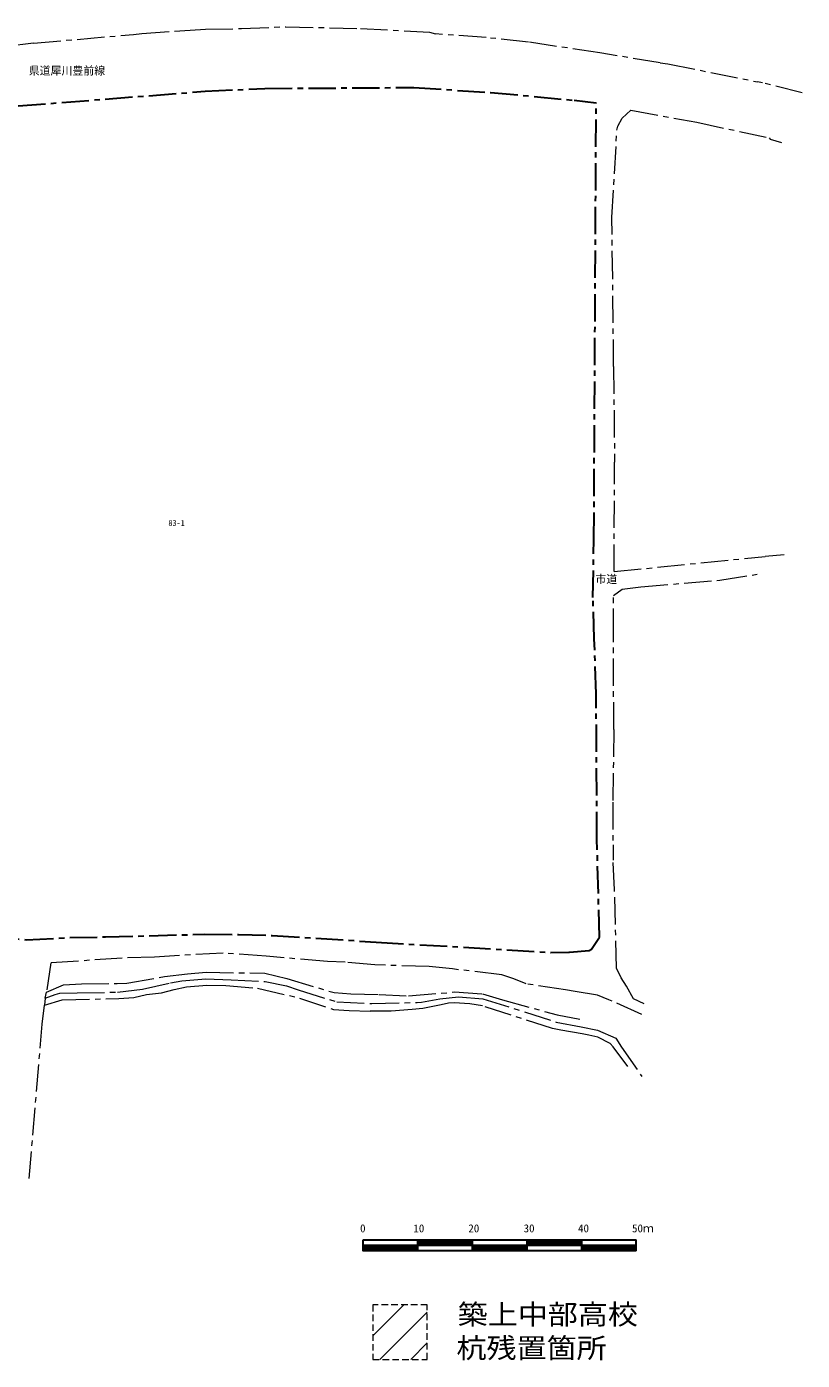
# Model space of a CAD drawing. Units: millimetres, scale not verified. Extents: x -207994 to 206814, y -124252 to 143298.
# Drawn here: x 64775 to 206814, y -124252 to 120048 of the extents above; entities that cross this region are included whole.
import ezdxf
from ezdxf.enums import TextEntityAlignment as Align

# ---------------------------------------------------------------- set-up
doc = ezdxf.new("R2010")
doc.units = ezdxf.units.MM
doc.header["$LTSCALE"] = 1000
doc.linetypes.add('CHAIN1', pattern=[8, 5, -1, 1, -1])
doc.linetypes.add('DASHED1', pattern=[1.8, 1.2, -0.6])
for name, color, linetype, lineweight in [('2-7', 134, 'Continuous', 30), ('A-7', 2, 'CHAIN1', 5), ('B-2', 2, 'Continuous', 5)]:
    doc.layers.add(name, color=color, linetype=linetype, lineweight=lineweight)
doc.styles.add('ＭＳ ゴシック', font='')
doc.styles.get('ＭＳ ゴシック').set_extended_font_data('MS Gothic')

msp = doc.modelspace()

# ---------------------------------------------------------------- linework, layer by layer
at = {"layer": '2-7'}
for p, q in [((126417, -102153), (176417, -102153)), ((136417, -104197), (136417, -102153)), ((137331, -103175), (136417, -102260)), ((137190, -103175), (136417, -102402)), ((137048, -103175), (136417, -102543)), ((137473, -103175), (136450, -102153)), ((137614, -103175), (136592, -102153)), ((137756, -103175), (136733, -102153)), ((137897, -103175), (136875, -102153)), ((138038, -103175), (137016, -102153)), ((138180, -103175), (137157, -102153)), ((138321, -103175), (137299, -102153)), ((138463, -103175), (137440, -102153)), ((138604, -103175), (137582, -102153)), ((138745, -103175), (137723, -102153)), ((138887, -103175), (137865, -102153)), ((139028, -103175), (138006, -102153)), ((139170, -103175), (138147, -102153)), ((139311, -103175), (138289, -102153)), ((139453, -103175), (138430, -102153)), ((139594, -103175), (138572, -102153)), ((139735, -103175), (138713, -102153)), ((139877, -103175), (138854, -102153)), ((140018, -103175), (138996, -102153)), ((140160, -103175), (139137, -102153)), ((140301, -103175), (139279, -102153)), ((140443, -103175), (139420, -102153)), ((140584, -103175), (139562, -102153)), ((140725, -103175), (139703, -102153)), ((140867, -103175), (139844, -102153)), ((141008, -103175), (139986, -102153)), ((141150, -103175), (140127, -102153)), ((141291, -103175), (140269, -102153)), ((141433, -103175), (140410, -102153)), ((141574, -103175), (140552, -102153)), ((141715, -103175), (140693, -102153)), ((141857, -103175), (140834, -102153)), ((141998, -103175), (140976, -102153)), ((142140, -103175), (141117, -102153)), ((142281, -103175), (141259, -102153)), ((142422, -103175), (141400, -102153)), ((142564, -103175), (141541, -102153)), ((142705, -103175), (141683, -102153)), ((142847, -103175), (141824, -102153)), ((142988, -103175), (141966, -102153)), ((143130, -103175), (142107, -102153)), ((143271, -103175), (142249, -102153)), ((143412, -103175), (142390, -102153)), ((143554, -103175), (142531, -102153)), ((143695, -103175), (142673, -102153)), ((143837, -103175), (142814, -102153)), ((143978, -103175), (142956, -102153)), ((144120, -103175), (143097, -102153)), ((144261, -103175), (143239, -102153)), ((144402, -103175), (143380, -102153)), ((144544, -103175), (143521, -102153)), ((144685, -103175), (143663, -102153)), ((144827, -103175), (143804, -102153)), ((144968, -103175), (143946, -102153)), ((145109, -103175), (144087, -102153)), ((145251, -103175), (144228, -102153)), ((145392, -103175), (144370, -102153)), ((145534, -103175), (144511, -102153)), ((145675, -103175), (144653, -102153)), ((145817, -103175), (144794, -102153)), ((145958, -103175), (144936, -102153)), ((146099, -103175), (145077, -102153)), ((146241, -103175), (145218, -102153)), ((146382, -103175), (145360, -102153)), ((146417, -103068), (145501, -102153)), ((146417, -102927), (145643, -102153)), ((146417, -102785), (145784, -102153)), ((146417, -102644), (145926, -102153)), ((146417, -102502), (146067, -102153)), ((146417, -102361), (146208, -102153)), ((146417, -102220), (146350, -102153)), ((146417, -104197), (146417, -102153)), ((156417, -104197), (156417, -102153)), ((157413, -103175), (156417, -102179)), ((157272, -103175), (156417, -102320)), ((157130, -103175), (156417, -102461)), ((156989, -103175), (156417, -102603)), ((157555, -103175), (156532, -102153)), ((157696, -103175), (156674, -102153)), ((157837, -103175), (156815, -102153)), ((157979, -103175), (156956, -102153)), ((158120, -103175), (157098, -102153)), ((158262, -103175), (157239, -102153)), ((158403, -103175), (157381, -102153)), ((158544, -103175), (157522, -102153)), ((158686, -103175), (157663, -102153)), ((158827, -103175), (157805, -102153)), ((158969, -103175), (157946, -102153)), ((159110, -103175), (158088, -102153)), ((159252, -103175), (158229, -102153)), ((159393, -103175), (158371, -102153)), ((159534, -103175), (158512, -102153)), ((159676, -103175), (158653, -102153)), ((159817, -103175), (158795, -102153)), ((159959, -103175), (158936, -102153)), ((160100, -103175), (159078, -102153)), ((160242, -103175), (159219, -102153)), ((160383, -103175), (159361, -102153)), ((160524, -103175), (159502, -102153)), ((160666, -103175), (159643, -102153)), ((160807, -103175), (159785, -102153)), ((160949, -103175), (159926, -102153)), ((161090, -103175), (160068, -102153)), ((161231, -103175), (160209, -102153)), ((161373, -103175), (160351, -102153)), ((161514, -103175), (160492, -102153)), ((161656, -103175), (160633, -102153)), ((161797, -103175), (160775, -102153)), ((161939, -103175), (160916, -102153)), ((162080, -103175), (161058, -102153)), ((162221, -103175), (161199, -102153)), ((162363, -103175), (161340, -102153)), ((162504, -103175), (161482, -102153)), ((162646, -103175), (161623, -102153)), ((162787, -103175), (161765, -102153)), ((162929, -103175), (161906, -102153)), ((163070, -103175), (162048, -102153)), ((163211, -103175), (162189, -102153)), ((163353, -103175), (162330, -102153)), ((163494, -103175), (162472, -102153)), ((163636, -103175), (162613, -102153)), ((163777, -103175), (162755, -102153)), ((163919, -103175), (162896, -102153)), ((164060, -103175), (163038, -102153)), ((164201, -103175), (163179, -102153)), ((164343, -103175), (163320, -102153)), ((164484, -103175), (163462, -102153)), ((164626, -103175), (163603, -102153)), ((164767, -103175), (163745, -102153)), ((164908, -103175), (163886, -102153)), ((165050, -103175), (164027, -102153)), ((165191, -103175), (164169, -102153)), ((165333, -103175), (164310, -102153)), ((165474, -103175), (164452, -102153)), ((165616, -103175), (164593, -102153)), ((165757, -103175), (164735, -102153)), ((165898, -103175), (164876, -102153)), ((166040, -103175), (165017, -102153)), ((166181, -103175), (165159, -102153)), ((166323, -103175), (165300, -102153)), ((166417, -103128), (165442, -102153)), ((166417, -102986), (165583, -102153)), ((166417, -102845), (165725, -102153)), ((166417, -102703), (165866, -102153)), ((166417, -102562), (166007, -102153)), ((166417, -102421), (166149, -102153)), ((166417, -102279), (166290, -102153)), ((166417, -104197), (166417, -102153)), ((176417, -104197), (176417, -102153)), ((126417, -103175), (176417, -103175)), ((127323, -104197), (126417, -103291)), ((127181, -104197), (126417, -103433)), ((127040, -104197), (126417, -103574)), ((126899, -104197), (126417, -103716)), ((126757, -104197), (126417, -103857)), ((126616, -104197), (126417, -103998)), ((126474, -104197), (126417, -104140)), ((127464, -104197), (126442, -103175)), ((127606, -104197), (126583, -103175)), ((127747, -104197), (126725, -103175)), ((127889, -104197), (126866, -103175)), ((128030, -104197), (127008, -103175)), ((128171, -104197), (127149, -103175)), ((128313, -104197), (127290, -103175)), ((128454, -104197), (127432, -103175)), ((128596, -104197), (127573, -103175)), ((128737, -104197), (127715, -103175)), ((128878, -104197), (127856, -103175)), ((129020, -104197), (127997, -103175)), ((129161, -104197), (128139, -103175)), ((129303, -104197), (128280, -103175)), ((129444, -104197), (128422, -103175)), ((129586, -104197), (128563, -103175)), ((129727, -104197), (128705, -103175)), ((129868, -104197), (128846, -103175)), ((130010, -104197), (128987, -103175)), ((130151, -104197), (129129, -103175)), ((130293, -104197), (129270, -103175)), ((130434, -104197), (129412, -103175)), ((130576, -104197), (129553, -103175)), ((130717, -104197), (129695, -103175)), ((130858, -104197), (129836, -103175)), ((131000, -104197), (129977, -103175)), ((131141, -104197), (130119, -103175)), ((131283, -104197), (130260, -103175)), ((131424, -104197), (130402, -103175)), ((131565, -104197), (130543, -103175)), ((131707, -104197), (130684, -103175)), ((131848, -104197), (130826, -103175)), ((131990, -104197), (130967, -103175)), ((132131, -104197), (131109, -103175)), ((132273, -104197), (131250, -103175)), ((132414, -104197), (131392, -103175)), ((132555, -104197), (131533, -103175)), ((132697, -104197), (131674, -103175)), ((132838, -104197), (131816, -103175)), ((132980, -104197), (131957, -103175)), ((133121, -104197), (132099, -103175)), ((133263, -104197), (132240, -103175)), ((133404, -104197), (132382, -103175)), ((133545, -104197), (132523, -103175)), ((133687, -104197), (132664, -103175)), ((133828, -104197), (132806, -103175)), ((133970, -104197), (132947, -103175)), ((134111, -104197), (133089, -103175)), ((134252, -104197), (133230, -103175)), ((134394, -104197), (133371, -103175)), ((134535, -104197), (133513, -103175)), ((134677, -104197), (133654, -103175)), ((134818, -104197), (133796, -103175)), ((134960, -104197), (133937, -103175)), ((135101, -104197), (134079, -103175)), ((135242, -104197), (134220, -103175)), ((135384, -104197), (134361, -103175)), ((135525, -104197), (134503, -103175)), ((135667, -104197), (134644, -103175)), ((135808, -104197), (134786, -103175)), ((135950, -104197), (134927, -103175)), ((136091, -104197), (135069, -103175)), ((136232, -104197), (135210, -103175)), ((136374, -104197), (135351, -103175)), ((136417, -104099), (135493, -103175)), ((136417, -103958), (135634, -103175)), ((136417, -103816), (135776, -103175)), ((136417, -103675), (135917, -103175)), ((136417, -103533), (136058, -103175)), ((136417, -103392), (136200, -103175)), ((136417, -103250), (136341, -103175)), ((136907, -103175), (136417, -102685)), ((136766, -103175), (136417, -102826)), ((136624, -103175), (136417, -102968)), ((136483, -103175), (136417, -103109)), ((147405, -104197), (146417, -103209)), ((147263, -104197), (146417, -103351)), ((147122, -104197), (146417, -103492)), ((146980, -104197), (146417, -103634)), ((146839, -104197), (146417, -103775)), ((146698, -104197), (146417, -103917)), ((146556, -104197), (146417, -104058)), ((147546, -104197), (146524, -103175)), ((147688, -104197), (146665, -103175)), ((147829, -104197), (146807, -103175)), ((147970, -104197), (146948, -103175)), ((148112, -104197), (147089, -103175)), ((148253, -104197), (147231, -103175)), ((148395, -104197), (147372, -103175)), ((148536, -104197), (147514, -103175)), ((148677, -104197), (147655, -103175)), ((148819, -104197), (147796, -103175)), ((148960, -104197), (147938, -103175)), ((149102, -104197), (148079, -103175)), ((149243, -104197), (148221, -103175)), ((149385, -104197), (148362, -103175)), ((149526, -104197), (148504, -103175)), ((149667, -104197), (148645, -103175)), ((149809, -104197), (148786, -103175)), ((149950, -104197), (148928, -103175)), ((150092, -104197), (149069, -103175)), ((150233, -104197), (149211, -103175)), ((150375, -104197), (149352, -103175)), ((150516, -104197), (149494, -103175)), ((150657, -104197), (149635, -103175)), ((150799, -104197), (149776, -103175)), ((150940, -104197), (149918, -103175)), ((151082, -104197), (150059, -103175)), ((151223, -104197), (150201, -103175)), ((151364, -104197), (150342, -103175)), ((151506, -104197), (150483, -103175)), ((151647, -104197), (150625, -103175)), ((151789, -104197), (150766, -103175)), ((151930, -104197), (150908, -103175)), ((152072, -104197), (151049, -103175)), ((152213, -104197), (151191, -103175)), ((152354, -104197), (151332, -103175)), ((152496, -104197), (151473, -103175)), ((152637, -104197), (151615, -103175)), ((152779, -104197), (151756, -103175)), ((152920, -104197), (151898, -103175)), ((153062, -104197), (152039, -103175)), ((153203, -104197), (152181, -103175)), ((153344, -104197), (152322, -103175)), ((153486, -104197), (152463, -103175)), ((153627, -104197), (152605, -103175)), ((153769, -104197), (152746, -103175)), ((153910, -104197), (152888, -103175)), ((154051, -104197), (153029, -103175)), ((154193, -104197), (153170, -103175)), ((154334, -104197), (153312, -103175)), ((154476, -104197), (153453, -103175)), ((154617, -104197), (153595, -103175)), ((154759, -104197), (153736, -103175)), ((154900, -104197), (153878, -103175)), ((155041, -104197), (154019, -103175)), ((155183, -104197), (154160, -103175)), ((155324, -104197), (154302, -103175)), ((155466, -104197), (154443, -103175)), ((155607, -104197), (154585, -103175)), ((155749, -104197), (154726, -103175)), ((155890, -104197), (154868, -103175)), ((156031, -104197), (155009, -103175)), ((156173, -104197), (155150, -103175)), ((156314, -104197), (155292, -103175)), ((156417, -104159), (155433, -103175)), ((156417, -104017), (155575, -103175)), ((156417, -103876), (155716, -103175)), ((156417, -103734), (155857, -103175)), ((156417, -103593), (155999, -103175)), ((156417, -103451), (156140, -103175)), ((156417, -103310), (156282, -103175)), ((156847, -103175), (156417, -102744)), ((156706, -103175), (156417, -102886)), ((156565, -103175), (156417, -103027)), ((156423, -103175), (156417, -103169)), ((167345, -104197), (166417, -103269)), ((167204, -104197), (166417, -103411)), ((167062, -104197), (166417, -103552)), ((166921, -104197), (166417, -103693)), ((166779, -104197), (166417, -103835)), ((166638, -104197), (166417, -103976)), ((166497, -104197), (166417, -104118)), ((167487, -104197), (166464, -103175)), ((167628, -104197), (166606, -103175)), ((167769, -104197), (166747, -103175)), ((167911, -104197), (166888, -103175)), ((168052, -104197), (167030, -103175)), ((168194, -104197), (167171, -103175)), ((168335, -104197), (167313, -103175)), ((168476, -104197), (167454, -103175)), ((168618, -104197), (167595, -103175)), ((168759, -104197), (167737, -103175)), ((168901, -104197), (167878, -103175)), ((169042, -104197), (168020, -103175)), ((169184, -104197), (168161, -103175)), ((169325, -104197), (168303, -103175)), ((169466, -104197), (168444, -103175)), ((169608, -104197), (168585, -103175)), ((169749, -104197), (168727, -103175)), ((169891, -104197), (168868, -103175)), ((170032, -104197), (169010, -103175)), ((170174, -104197), (169151, -103175)), ((170315, -104197), (169293, -103175)), ((170456, -104197), (169434, -103175)), ((170598, -104197), (169575, -103175)), ((170739, -104197), (169717, -103175)), ((170881, -104197), (169858, -103175)), ((171022, -104197), (170000, -103175)), ((171163, -104197), (170141, -103175)), ((171305, -104197), (170282, -103175)), ((171446, -104197), (170424, -103175)), ((171588, -104197), (170565, -103175)), ((171729, -104197), (170707, -103175)), ((171871, -104197), (170848, -103175)), ((172012, -104197), (170990, -103175)), ((172153, -104197), (171131, -103175)), ((172295, -104197), (171272, -103175)), ((172436, -104197), (171414, -103175)), ((172578, -104197), (171555, -103175)), ((172719, -104197), (171697, -103175)), ((172861, -104197), (171838, -103175)), ((173002, -104197), (171980, -103175)), ((173143, -104197), (172121, -103175)), ((173285, -104197), (172262, -103175)), ((173426, -104197), (172404, -103175)), ((173568, -104197), (172545, -103175)), ((173709, -104197), (172687, -103175)), ((173850, -104197), (172828, -103175)), ((173992, -104197), (172969, -103175)), ((174133, -104197), (173111, -103175)), ((174275, -104197), (173252, -103175)), ((174416, -104197), (173394, -103175)), ((174558, -104197), (173535, -103175)), ((174699, -104197), (173677, -103175)), ((174840, -104197), (173818, -103175)), ((174982, -104197), (173959, -103175)), ((175123, -104197), (174101, -103175)), ((175265, -104197), (174242, -103175)), ((175406, -104197), (174384, -103175)), ((175548, -104197), (174525, -103175)), ((175689, -104197), (174667, -103175)), ((175830, -104197), (174808, -103175)), ((175972, -104197), (174949, -103175)), ((176113, -104197), (175091, -103175)), ((176255, -104197), (175232, -103175)), ((176396, -104197), (175374, -103175)), ((176417, -104077), (175515, -103175)), ((176417, -103935), (175656, -103175)), ((176417, -103794), (175798, -103175)), ((176417, -103652), (175939, -103175)), ((176417, -103511), (176081, -103175)), ((176417, -103370), (176222, -103175)), ((176417, -103228), (176364, -103175))]:
    msp.add_line(p, q, dxfattribs=at)
msp.add_lwpolyline([(176417, -104197), (126417, -104197), (126417, -102153)], dxfattribs=at)
at = {"layer": 'A-7'}
for p, q in [((66049, 117030), (84331, 118630)), ((138524, 119061), (139657, 118738)), ((148919, 118044), (139657, 118738)), ((156650, 117215), (148919, 118044)), ((66049, 117030), (48512, 114873)), ((199538, 109759), (198601, 109942)), ((206814, 107930), (199538, 109759)), ((200905, 99418), (202989, 98828)), ((172259, 57774), (172426, 40267)), ((172334, 20221), (172426, 40267)), ((172334, 20221), (200029, 23016)), ((203474, 23303), (200029, 23016)), ((172146, -29853), (172180, -32640)), ((69178, -51456), (68399, -56830)), ((68190, -57896), (68017, -59172)), ((68190, -57896), (68399, -56830))]:
    msp.add_line(p, q, dxfattribs=at)
for points in [[(84331, 118630), (85877, 118770), (92812, 119285), (97549, 119579), (104125, 119715), (112241, 120048), (125884, 119715), (138524, 119061)], [(180798, 113433), (169728, 115260), (156650, 117215)], [(180798, 113433), (182211, 113245), (198601, 109942)], [(171934, 85098), (172888, 101336), (173021, 101831), (173807, 103298), (175410, 104775)], [(175410, 104775), (187479, 102539), (200755, 99672), (200905, 99418)], [(172259, 57774), (172094, 73993), (171934, 85098)], [(172254, 15867), (173806, 17013), (177231, 17425), (191708, 18672), (198567, 19748)], [(172271, -8692), (172259, 8464), (172254, 15867)], [(172271, -8692), (172131, -22035), (172146, -29853)], [(172809, -52388), (172439, -38055), (172180, -32640)], [(165228, -56688), (163441, -56392), (156259, -55301), (154015, -54369), (151780, -53628), (142772, -52566), (138458, -52131), (128541, -51823), (123096, -51321), (119886, -51194), (108646, -50242), (100749, -49644), (88210, -50388), (82256, -50577), (69178, -51456)], [(68399, -56830), (71491, -55490), (74815, -55273), (81350, -55200), (83109, -55160), (90014, -53950), (94237, -53451), (97638, -53177), (108389, -53337), (112432, -54330), (121053, -56886), (124153, -57139), (129298, -57261), (134724, -57508), (143132, -56781), (148230, -57126), (151902, -58227), (161922, -60966), (166059, -61773)], [(177846, -58952), (175908, -58053), (174617, -55736), (173626, -54183), (172809, -52388)], [(68017, -59172), (71297, -58188), (81644, -57986), (84367, -57784), (86727, -57213), (89478, -56920), (91789, -56315), (94029, -55807), (97779, -55559), (101228, -55578), (107043, -56100), (114758, -57881), (120941, -59957), (123842, -60178), (127700, -60323)], [(68190, -57896), (70019, -57244), (70835, -56976), (74013, -56912), (81406, -56823), (86007, -56260), (91110, -55097), (93162, -54750), (97583, -54390), (102218, -54552), (108475, -54870), (112356, -55675), (114515, -56396), (121597, -58599), (127979, -58901), (136302, -58704), (137071, -58660), (140416, -58055), (143879, -57643), (148292, -58017), (161754, -62284), (166289, -63177), (169281, -63767), (172675, -65258), (173680, -66894), (177417, -72237)], [(177438, -60889), (171409, -58188), (169289, -57363), (165228, -56688)], [(65248, -90967), (67613, -62678), (68017, -59172)], [(174871, -70411), (172158, -66807), (171624, -66187), (169348, -65067), (167710, -64676), (166499, -64463), (162585, -63777), (161087, -63449), (148253, -59335), (145908, -58956), (143031, -58753), (141991, -58842), (140677, -59106), (137302, -59782), (135395, -59974), (131527, -60281), (127700, -60323)]]:
    msp.add_lwpolyline(points, dxfattribs=at)
at = {"layer": 'A-7', "color": 134, "lineweight": 30}
for points in [[(-55327, 78257), (-33835, 84975), (-8882, 91653), (33490, 101671), (43578, 103474), (55242, 104908), (97450, 108216), (108382, 108731), (135676, 108903), (149718, 107994), (165056, 106574), (169061, 106097)], [(164053, -49501), (164184, -49499), (167794, -49192), (168178, -48912), (169667, -46729), (169205, -28759), (169066, -2141), (168722, 7887), (168464, 15455), (168648, 26060), (169061, 106097)], [(-48243, -51987), (-38296, -51409), (-17675, -50211), (-13549, -49642), (3451, -47758), (10182, -47051), (30512, -46794), (56610, -46510), (58434, -46588), (64696, -47205), (72684, -46802), (79212, -46687), (97393, -46193), (103557, -46225), (109751, -46424), (128770, -47636), (160790, -49554), (164053, -49501)]]:
    msp.add_lwpolyline(points, dxfattribs=at)
at = {"layer": 'B-2'}
for p, q in [((128143, -119749), (133812, -114080)), ((128143, -114092), (128155, -114080)), ((129469, -124080), (138143, -115406)), ((135126, -124080), (138143, -121062))]:
    msp.add_line(p, q, dxfattribs=at)
at = {"layer": 'B-2', "color": 4, "linetype": 'DASHED1'}
for p, q in [((138143, -124080), (138143, -114080)), ((128143, -124080), (138143, -124080))]:
    msp.add_line(p, q, dxfattribs=at)
msp.add_lwpolyline([(138143, -114080), (128143, -114080), (128143, -124080)], dxfattribs=at)

# ---------------------------------------------------------------- texts
at = {"layer": '2-7', "color": 7, "style": 'ＭＳ ゴシック'}
for s, p in [('県道犀川豊前線', (65143, 110814)), ('市道', (168927, 17670)), ('0', (125833, -101248)), ('10', (135594, -101248)), ('20', (145659, -101248)), ('30', (155784, -101248)), ('40', (165748, -101248)), ('50ｍ', (175631, -101248))]:
    msp.add_text(s, height=1466, dxfattribs=at).set_placement(p, align=Align.BOTTOM_LEFT)
at = {"layer": 'A-7', "color": 7, "style": 'ＭＳ ゴシック'}
msp.add_text('83-1', height=1100, dxfattribs=at).set_placement((90728, 28249), align=Align.BOTTOM_LEFT)
at = {"layer": 'B-2', "color": 7, "style": 'ＭＳ ゴシック', "width": 1.1}
for s, p in [('築上中部高校', (143700, -118772)), ('杭残置箇所', (143475, -124937))]:
    msp.add_text(s, height=3666, dxfattribs=at).set_placement(p, align=Align.BOTTOM_LEFT)

doc.saveas('drawing.dxf')
